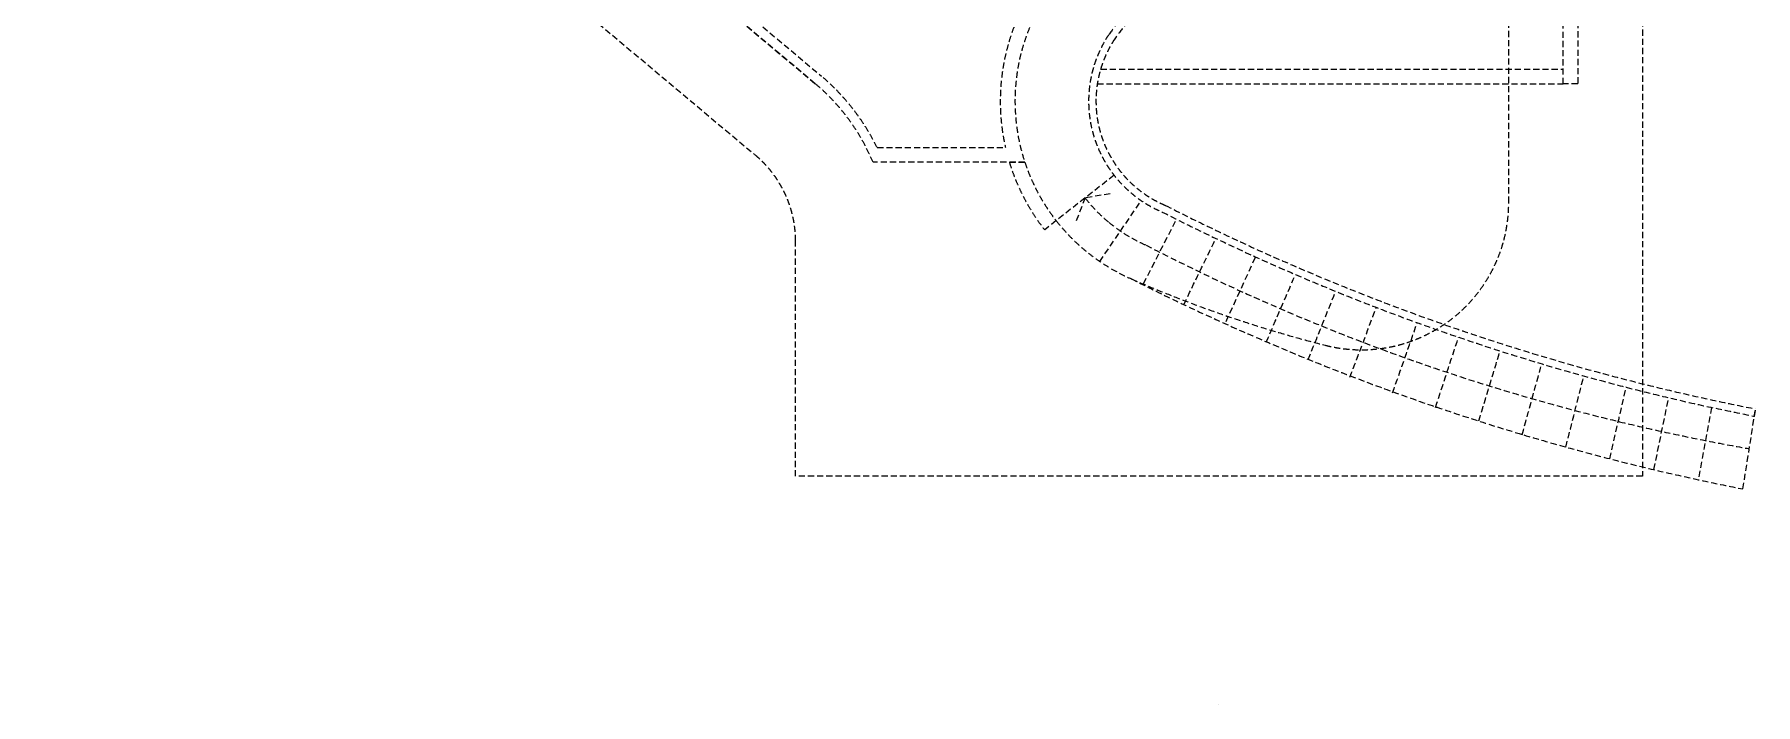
# Model space of a CAD drawing. Header units: millimetres. Extents: x 833220848 to 834439174, y 817676276 to 818025844.
# Drawn here: x 833220848 to 833255914, y 817902822 to 817916483 of the extents above; entities that cross this region are included whole.
import ezdxf

# ---------------------------------------------------------------- set-up
doc = ezdxf.new("R2010")
doc.units = ezdxf.units.MM
doc.header["$LTSCALE"] = 1000
doc.header["$MEASUREMENT"] = 0
doc.linetypes.add('HIDDEN2', pattern=[0.1875, 0.125, -0.0625])
doc.layers.add('VPAX L000', color=7, linetype='Continuous')

# ---------------------------------------------------------------- blocks, each defined once
blk = doc.blocks.new('A$C37721EEC')
at = {"layer": 'VPAX L000', "color": 150, "linetype": 'HIDDEN2'}
for p, q in [((18496.47364091873, -21014.03162097931), (18496.47364091873, -35557.64940428734)), ((15774.57707202435, -29978.59317183495), (15774.57707202435, -21088.03067183495)), ((7734.819284439087, -29421.54582464695), (6552.943746328354, -30345.22886264324)), ((7443.146373867989, -31178.60075461864), (8285.639562368393, -29940.28067195415)), ((8333.09923672676, -31631.47658371925), (8986.923260807991, -30358.3082369566)), ((1246.473640561104, -35557.64940404892), (1246.473640561104, -30761.62411260605)), ((10606.84634172916, -31100.72947263718), (9989.998551011086, -32448.97692322731)), ((18732.68913054466, -35419.77263259888), (19032.90884411335, -33955.20143067837)), ((19904.25569403172, -34152.10754847527), (19637.62755036354, -35621.65832316875)), ((20545.67608821392, -35814.77515172958), (20803.48331236839, -34183.96817195415)), ((20777.88802468777, -34345.87586867809), (20803.48331201077, -34183.96817207336)), ((20779.55307543278, -34335.33517456055), (20803.48331236839, -34183.96817195415)), ((18496.47364091873, -35557.64940428734), (1246.473640680313, -35557.64940392971))]:
    blk.add_line(p, q, dxfattribs=at)
for points in [[(-2149.618514060974, -24108.59058833122), (1774.702673077583, -27401.48705089092, -0.1017302173343312), (2908.143567562103, -28857.64940404892), (5521.544456720352, -28857.64940404892, -0.216332576124974), (6226.147359371185, -25415.7756049633, -0.1080614367030422)], [(6468.903113722801, -25592.04143750668, 0.2417037481215147), (5916.464549183846, -29157.64940404892), (2823.782146453857, -29157.64940357208, 0.1200969921654342), (1646.145151138306, -27554.69593954086), (-8368.229384183884, -19151.63800656796), (1649.664953351021, -27557.64940452576)], [(5916.464455485344, -29157.64940404892, 0.08590651700496488), (6552.943746328354, -30345.22886264324), (6320.644585967064, -30535.17022871971, -0.0921823484676634), (5601.57918715477, -29157.64940392971), (5916.464549183846, -29157.64940392971)]]:
    blk.add_lwpolyline(points, format="xyb", dxfattribs=at)
for points in [[(17181.4736405611, -20486.29622471333), (17181.4736405611, -27557.64940452576), (16881.4736405611, -27557.64940452576), (16881.4736405611, -21586.23465883732)], [(-14262.39690566063, -16686.11798632145), (411.0254904031754, -28998.58137917519)], [(7460.508439421654, -27257.64940452576), (16881.4736405611, -27257.64940452576)], [(7392.799514055252, -27557.64940452576), (16881.4736405611, -27557.64940452576)], [(7654.212334156036, -29797.16485369205), (7143.809089422226, -29883.38266861439), (6957.394867658615, -30366.28506052494)]]:
    blk.add_lwpolyline(points, dxfattribs=at)
for centre, radius, start, end in [((26950.08531427383, -40442.92688751221), 23796.42056053399, 137.6348972886213, 144.3959991379982), ((26950.08531427383, -40442.92688751221), 23646.42056053399, 137.3025433154502, 144.3959991379982), ((9665.170195102692, -27912.87449622154), 2449.968125376571, 146.2059513511118, 247.3534116738646), ((9665.170195102692, -27912.87449622154), 2299.968125376571, 146.2059513511118, 247.492933601164), ((-1053.526359438896, -30772.11322772503), 2300, 0.2618020752852515, 50.45071369879327), ((9665.202060222626, -27912.8744212389), 3200, 218.009052941448, 230.5514515510736), ((29617.42980957031, 10856.91726350784), 45895.17418717315, 243.0046101302873, 258.9278353088249), ((12774.57707202435, -29978.59317183495), 3000, 255.7459377008707, 0), ((9665.690908670425, -27912.3522465229), 3950.706712214128, 218.0106541916442, 246.4407433618118), ((9665.202060222626, -27912.8744212389), 3200, 230.5514515510736, 246.4449093120477), ((29617.42980957031, 10856.91726350784), 46045.17418717315, 243.0046101302873, 258.9278353088249), ((28075.59907674789, 7200.91185259819), 42839.82766759311, 242.6386560750963, 260.0526186542472), ((-4353105.719812632, 2085424.844328046), 4849023.732963311, 334.1075983667805, 334.1250685571033), ((29861.21178483963, 11566.43001437187), 48288.27816669497, 243.1898079544407, 258.8770460785771), ((18374.57707202435, -7935.124421834946), 25743.69478711759, 246.4449003214223, 255.7459377008707), ((-2727967.219812632, 1146556.344328046), 2981941.04691907, 336.7024037224047, 336.7309557957847), ((-2528982.969812632, 993257.7193280458), 2740178.569469234, 338.0011789756767, 338.032328149472), ((-2528414.719812632, 926589.4693280458), 2716301.400440346, 339.3003576439637, 339.3322902774177), ((-2495065.719812632, 849512.2193280458), 2659469.682013518, 340.6001046354397, 340.6326306999193), ((-2498148.469812632, 787028.4693280458), 2643227.600485037, 341.9001716548301, 341.9327327256815), ((-2620184.469812632, 761187.3443280458), 2752830.538362232, 343.2008370324009, 343.2318853884556), ((-2870514.719812632, 765714.0943280458), 2995483.044932391, 344.5016865620793, 344.5303973223919), ((-3336124.219812632, 813277.8443280458), 3458689.879095177, 345.8034340329945, 345.828323995084), ((-3976402.719812632, 879213.7193280458), 4097568.567601996, 347.1052876616607, 347.1263086365881), ((9851.387721538544, -40360.29231131077), 150.0000015881368, 87.83662462485886, 87.99281839767144)]:
    blk.add_arc(centre, radius, start, end, dxfattribs=at)

msp = doc.modelspace()

# ---------------------------------------------------------------- block references
at = {"layer": 'VPAX L000', "ltscale": 500}
msp.add_blockref('A$C37721EEC', (833235110.884052, 817943032.6961845), dxfattribs=at)

doc.saveas('drawing.dxf')
